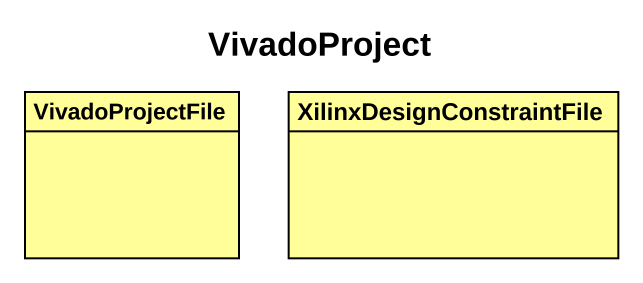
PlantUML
@startuml
title VivadoProject
hide circle
hide empty members
class VivadoProjectFile #FFFE99
class XilinxDesignConstraintFile #FFFE99
@enduml
